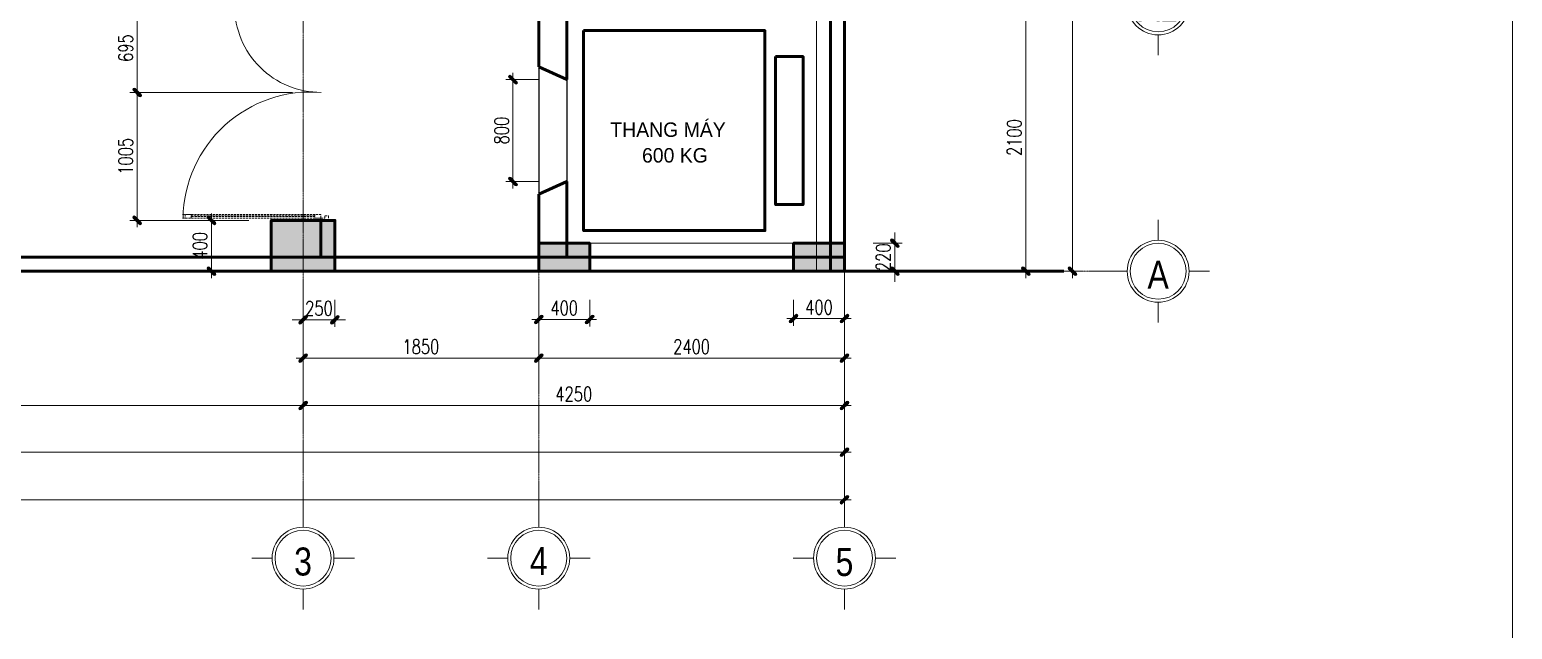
# Model space of a CAD drawing. Extents: x -165145 to 691808, y -202842 to 311040.
# Drawn here: x 557501 to 569140, y 59216 to 63926 of the extents above; entities that cross this region are included whole.
import ezdxf
from ezdxf.enums import TextEntityAlignment as Align

# ---------------------------------------------------------------- set-up
doc = ezdxf.new("R2010")
doc.units = 0
doc.header["$LTSCALE"] = 10
doc.header["$MEASUREMENT"] = 0
doc.linetypes.add('HIDDEN', pattern=[2.3807, 1.587, -0.7937])
doc.linetypes.add('TIM', pattern=[26.01, 10, -3, 0.01, -3, 10])
doc.layers.get('0').update_dxf_attribs({"linetype": 'CONTINUOUS'})
doc.layers.get('Defpoints').update_dxf_attribs({"color": 5, "linetype": 'CONTINUOUS'})
for name, color, linetype, lineweight in [('ARROWS', 1, 'CONTINUOUS', 0), ('DIM', 8, 'CONTINUOUS', 13), ('GE_KC_NETKHUAT', 9, 'HIDDEN', 20), ('KHUNG', 9, 'CONTINUOUS', 13), ('netchia', 2, 'CONTINUOUS', 20), ('TEXT', 4, 'CONTINUOUS', 20), ('THAY', 147, 'CONTINUOUS', 25), ('TRUC', 251, 'TIM', 5), ('wall', 7, 'CONTINUOUS', 50)]:
    doc.layers.add(name, color=color, linetype=linetype, lineweight=lineweight)
doc.styles.add('ROMANS', font='romans', dxfattribs={"width": 0.75, "bigfont": 'vns'})
doc.styles.add('STYLE1', font='')
doc.styles.add('VNARIALH', font='', dxfattribs={"width": 0.75})
doc.styles.add('VnArialNarrowH', font='')
doc.styles.get('STYLE1').set_extended_font_data('.VnAvantH')
doc.styles.get('VNARIALH').set_extended_font_data('.VnArialH')
doc.styles.get('VnArialNarrowH').set_extended_font_data('.VnArial NarrowH')
doc.dimstyles.new('fit0.75', dxfattribs={"dimscale": 0.5625, "dimtxt": 200, "dimasz": 75, "dimexe": 100, "dimexo": 400, "dimgap": 0.03, "dimtad": 0, "dimdec": 0, "dimdsep": 46, "dimtxsty": 'ROMANS', "dimblk": 'alex', "dimcen": 150, "dimclrd": 8, "dimclre": 8, "dimclrt": 7, "dimaunit": 1, "dimadec": 0, "dimazin": 0, "dimtfac": 0.072, "dimtdec": 0, "dimtix": 1, "dimtmove": 2, "dimatfit": 3, "dimldrblk": 'a-01', "dimfxl": 100, "dimtvp": 0.8, "dimtolj": 1, "dimarcsym": 0})

# ---------------------------------------------------------------- blocks, each defined once
blk = doc.blocks.new('alex')
at = {"layer": 'ARROWS'}
h = blk.add_hatch(color=1, dxfattribs=at)
edge = h.paths.add_edge_path()
edge.add_line((0.4, 0.74), (-0.74, -0.4))
edge.add_ellipse((-0.57, -0.57), major_axis=(0.17, 0.17), ratio=1, start_angle=90, end_angle=270)
edge.add_line((-0.4, -0.74), (0.74, 0.4))
edge.add_ellipse((0.57, 0.57), major_axis=(0.17, 0.17), ratio=1, start_angle=270, end_angle=450)
blk.add_lwpolyline([(0.4, 0.74), (-0.74, -0.4, 1), (-0.4, -0.74), (0.74, 0.4, 1)], format="xyb", close=True, dxfattribs=at)
at = {"layer": 'netchia', "color": 2}
for p, q in [((1.27, 0), (-1.27, 0)), ((0, -1.27), (0, 1.27))]:
    blk.add_line(p, q, dxfattribs=at)
blk = doc.blocks.new('*D135')
at = {"layer": 'Defpoints', "color": 0, "ltscale": 0.05, "transparency": 16777216}
for p in [(1206644, -216434), (1206644, -218534), (1207709, -218534)]:
    blk.add_point(p, dxfattribs=at)
at = {"layer": 'DIM', "color": 8, "lineweight": -2, "ltscale": 0.05, "transparency": 16777216}
for p, q in [((1206869, -216434), (1207765, -216434)), ((1207709, -216476), (1207709, -218492)), ((1206869, -218534), (1207765, -218534))]:
    blk.add_line(p, q, dxfattribs=at)
at = {"layer": 'DIM', "color": 8, "lineweight": -2, "ltscale": 0.05, "transparency": 16777216, "xscale": 42.1875, "yscale": 42.1875, "zscale": 42.1875}
for p, rotation in [((1207709, -216434), 90), ((1207709, -218534), 270)]:
    blk.add_blockref('alex', p, dxfattribs=dict(at, rotation=rotation))
at = {"layer": 'DIM', "color": 7, "ltscale": 0.05, "transparency": 16777216, "insert": (1207619, -217484), "char_height": 112.5, "attachment_point": 5, "rotation": 90, "style": 'ROMANS'}
blk.add_mtext('\\A1;2100', dxfattribs=at)
blk = doc.blocks.new('a-01')
at = {"layer": 'ARROWS'}
blk.add_hatch(color=256, dxfattribs=at).paths.add_polyline_path([(-1.8, 0.49), (-1.8, -0.49), (0, 0)])
at = {"layer": 'netchia'}
blk.add_lwpolyline([(-1.8, 0.49), (-1.8, -0.49), (0, 0), (0, 0)], close=True, dxfattribs=at)
blk = doc.blocks.new('*D194')
at = {"layer": 'Defpoints', "color": 0, "ltscale": 0.05, "transparency": 16777216}
for p in [(1200733, -217129), (1202172, -217129), (1201835, -218134)]:
    blk.add_point(p, dxfattribs=at)
at = {"layer": 'DIM', "color": 8, "lineweight": -2, "ltscale": 0.05, "transparency": 16777216}
for p, q in [((1201947, -217129), (1200676, -217129)), ((1200733, -218092), (1200733, -217171)), ((1201610, -218134), (1200676, -218134))]:
    blk.add_line(p, q, dxfattribs=at)
at = {"layer": 'DIM', "color": 8, "lineweight": -2, "ltscale": 0.05, "transparency": 16777216, "xscale": 42.1875, "yscale": 42.1875, "zscale": 42.1875}
for p, rotation in [((1200733, -217129), 90), ((1200733, -218134), 270)]:
    blk.add_blockref('alex', p, dxfattribs=dict(at, rotation=rotation))
at = {"layer": 'DIM', "color": 7, "ltscale": 0.05, "transparency": 16777216, "insert": (1200643, -217631), "char_height": 112.5, "attachment_point": 5, "rotation": 90, "style": 'ROMANS'}
blk.add_mtext('\\A1;1005', dxfattribs=at)
blk = doc.blocks.new('*D195')
at = {"layer": 'Defpoints', "color": 0, "ltscale": 0.05, "transparency": 16777216}
for p in [(1200733, -216434), (1202175, -216434), (1202178, -217129)]:
    blk.add_point(p, dxfattribs=at)
at = {"layer": 'DIM', "color": 8, "lineweight": -2, "ltscale": 0.05, "transparency": 16777216}
for p, q in [((1201950, -216434), (1200676, -216434)), ((1200733, -217087), (1200733, -216476)), ((1201953, -217129), (1200676, -217129))]:
    blk.add_line(p, q, dxfattribs=at)
at = {"layer": 'DIM', "color": 8, "lineweight": -2, "ltscale": 0.05, "transparency": 16777216, "xscale": 42.1875, "yscale": 42.1875, "zscale": 42.1875}
for p, rotation in [((1200733, -216434), 90), ((1200733, -217129), 270)]:
    blk.add_blockref('alex', p, dxfattribs=dict(at, rotation=rotation))
at = {"layer": 'DIM', "color": 7, "ltscale": 0.05, "transparency": 16777216, "insert": (1200643, -216781), "char_height": 112.5, "attachment_point": 5, "rotation": 90, "style": 'ROMANS'}
blk.add_mtext('\\A1;695', dxfattribs=at)
blk = doc.blocks.new('*D196')
at = {"layer": 'Defpoints', "color": 0, "ltscale": 0.05, "transparency": 16777216}
for p in [(1204105, -217029), (1203683, -217829), (1204105, -217829)]:
    blk.add_point(p, dxfattribs=at)
at = {"layer": 'DIM', "color": 8, "lineweight": -2, "ltscale": 0.05, "transparency": 16777216}
for p, q in [((1203880, -217029), (1203627, -217029)), ((1203683, -217071), (1203683, -217787)), ((1203880, -217829), (1203627, -217829))]:
    blk.add_line(p, q, dxfattribs=at)
at = {"layer": 'DIM', "color": 8, "lineweight": -2, "ltscale": 0.05, "transparency": 16777216, "xscale": 42.1875, "yscale": 42.1875, "zscale": 42.1875}
for p, rotation in [((1203683, -217029), 90), ((1203683, -217829), 270)]:
    blk.add_blockref('alex', p, dxfattribs=dict(at, rotation=rotation))
at = {"layer": 'DIM', "color": 7, "ltscale": 0.05, "transparency": 16777216, "insert": (1203593, -217429), "char_height": 112.5, "attachment_point": 5, "rotation": 90, "style": 'ROMANS'}
blk.add_mtext('\\A1;800', dxfattribs=at)
blk = doc.blocks.new('*D198')
at = {"layer": 'Defpoints', "color": 0, "ltscale": 0.05, "transparency": 16777216}
for p in [(1206391, -211534), (1207288, -218534), (1208074, -218534)]:
    blk.add_point(p, dxfattribs=at)
at = {"layer": 'DIM', "color": 8, "lineweight": -2, "ltscale": 0.05, "transparency": 16777216}
for p, q in [((1206616, -211534), (1208130, -211534)), ((1208074, -211576), (1208074, -218492)), ((1207513, -218534), (1208130, -218534))]:
    blk.add_line(p, q, dxfattribs=at)
at = {"layer": 'DIM', "color": 8, "lineweight": -2, "ltscale": 0.05, "transparency": 16777216, "xscale": 42.1875, "yscale": 42.1875, "zscale": 42.1875}
for p, rotation in [((1208074, -211534), 90), ((1208074, -218534), 270)]:
    blk.add_blockref('alex', p, dxfattribs=dict(at, rotation=rotation))
at = {"layer": 'DIM', "color": 7, "ltscale": 0.05, "transparency": 16777216, "insert": (1207984, -215034), "char_height": 112.5, "attachment_point": 5, "rotation": 90, "style": 'ROMANS'}
blk.add_mtext('\\A1;7000', dxfattribs=at)
blk = doc.blocks.new('*D138')
at = {"layer": 'Defpoints', "color": 0, "ltscale": 0.05, "transparency": 16777216}
for p in [(1201316, -218134), (1201785, -218134), (1201785, -218534)]:
    blk.add_point(p, dxfattribs=at)
at = {"layer": 'DIM', "color": 8, "lineweight": -2, "ltscale": 0.05, "transparency": 16777216}
for p, q in [((1201560, -218134), (1201259, -218134)), ((1201316, -218492), (1201316, -218176)), ((1201560, -218534), (1201259, -218534))]:
    blk.add_line(p, q, dxfattribs=at)
at = {"layer": 'DIM', "color": 8, "lineweight": -2, "ltscale": 0.05, "transparency": 16777216, "xscale": 42.1875, "yscale": 42.1875, "zscale": 42.1875}
for p, rotation in [((1201316, -218134), 90), ((1201316, -218534), 270)]:
    blk.add_blockref('alex', p, dxfattribs=dict(at, rotation=rotation))
at = {"layer": 'DIM', "color": 7, "ltscale": 0.05, "transparency": 16777216, "insert": (1201226, -218334), "char_height": 112.5, "attachment_point": 5, "rotation": 90, "style": 'ROMANS'}
blk.add_mtext('\\A1;400', dxfattribs=at)
blk = doc.blocks.new('tentruc')
at = {"layer": 'DIM'}
for p, q in [((0, 311), (0, 516)), ((-516, 0), (-311, 0)), ((-516, 0), (-311, 0)), ((311, 0), (516, 0)), ((311, 0), (516, 0)), ((0, -516), (0, -311))]:
    blk.add_line(p, q, dxfattribs=at)
at = {"layer": 'DIM', "ltscale": 0.5}
blk.add_circle((0, 0), 311, dxfattribs=at)
at = {"layer": 'DIM'}
blk.add_circle((0, 0), 281, dxfattribs=at)
at = {"layer": 'DIM', "color": 7, "linetype": 'ByBlock', "ltscale": 0.5, "style": 'VNARIALH', "width": 1.1}
blk.add_attdef('A', text='', height=281, dxfattribs=at).set_placement((0, -107), align=Align.CENTER)
blk = doc.blocks.new('*D145')
at = {"layer": 'Defpoints', "color": 0, "transparency": 16777216}
for p in [(1202035, -218534), (1202285, -218534), (1202285, -218915)]:
    blk.add_point(p, dxfattribs=at)
at = {"layer": 'DIM', "color": 8, "lineweight": -2, "transparency": 16777216}
for p, q in [((1202035, -218759), (1202035, -218971)), ((1202285, -218759), (1202285, -218971)), ((1201993, -218915), (1201951, -218915)), ((1202035, -218915), (1202285, -218915)), ((1202327, -218915), (1202369, -218915))]:
    blk.add_line(p, q, dxfattribs=at)
at = {"layer": 'DIM', "color": 8, "lineweight": -2, "transparency": 16777216, "xscale": 42.1875, "yscale": 42.1875, "zscale": 42.1875}
blk.add_blockref('alex', (1202035, -218915), dxfattribs=at)
at = {"layer": 'DIM', "color": 8, "lineweight": -2, "transparency": 16777216, "xscale": 42.1875, "yscale": 42.1875, "zscale": 42.1875, "rotation": 180}
blk.add_blockref('alex', (1202285, -218915), dxfattribs=at)
at = {"layer": 'DIM', "color": 7, "transparency": 16777216, "insert": (1202160, -218825), "char_height": 112.5, "attachment_point": 5, "style": 'ROMANS'}
blk.add_mtext('\\A1;250', dxfattribs=at)
blk = doc.blocks.new('*D146')
at = {"layer": 'Defpoints', "color": 0, "transparency": 16777216}
for p in [(1203885, -218534), (1204285, -218534), (1204285, -218912)]:
    blk.add_point(p, dxfattribs=at)
at = {"layer": 'DIM', "color": 8, "lineweight": -2, "transparency": 16777216}
for p, q in [((1203885, -218759), (1203885, -218968)), ((1204285, -218759), (1204285, -218968)), ((1203927, -218912), (1204243, -218912))]:
    blk.add_line(p, q, dxfattribs=at)
at = {"layer": 'DIM', "color": 8, "lineweight": -2, "transparency": 16777216, "xscale": 42.1875, "yscale": 42.1875, "zscale": 42.1875, "rotation": 180}
blk.add_blockref('alex', (1203885, -218912), dxfattribs=at)
at = {"layer": 'DIM', "color": 8, "lineweight": -2, "transparency": 16777216, "xscale": 42.1875, "yscale": 42.1875, "zscale": 42.1875}
blk.add_blockref('alex', (1204285, -218912), dxfattribs=at)
at = {"layer": 'DIM', "color": 7, "transparency": 16777216, "insert": (1204085, -218822), "char_height": 112.5, "attachment_point": 5, "style": 'ROMANS'}
blk.add_mtext('\\A1;400', dxfattribs=at)
blk = doc.blocks.new('*D147')
at = {"layer": 'Defpoints', "color": 0, "transparency": 16777216}
for p in [(1205885, -218534), (1206285, -218534), (1206285, -218906)]:
    blk.add_point(p, dxfattribs=at)
at = {"layer": 'DIM', "color": 8, "lineweight": -2, "transparency": 16777216}
for p, q in [((1205885, -218759), (1205885, -218962)), ((1206285, -218759), (1206285, -218962)), ((1205927, -218906), (1206243, -218906))]:
    blk.add_line(p, q, dxfattribs=at)
at = {"layer": 'DIM', "color": 8, "lineweight": -2, "transparency": 16777216, "xscale": 42.1875, "yscale": 42.1875, "zscale": 42.1875, "rotation": 180}
blk.add_blockref('alex', (1205885, -218906), dxfattribs=at)
at = {"layer": 'DIM', "color": 8, "lineweight": -2, "transparency": 16777216, "xscale": 42.1875, "yscale": 42.1875, "zscale": 42.1875}
blk.add_blockref('alex', (1206285, -218906), dxfattribs=at)
at = {"layer": 'DIM', "color": 7, "transparency": 16777216, "insert": (1206085, -218816), "char_height": 112.5, "attachment_point": 5, "style": 'ROMANS'}
blk.add_mtext('\\A1;400', dxfattribs=at)
blk = doc.blocks.new('*D149')
at = {"layer": 'Defpoints', "color": 0, "transparency": 16777216}
for p in [(1191435, -218162), (1206285, -218162), (1206285, -219955)]:
    blk.add_point(p, dxfattribs=at)
at = {"layer": 'DIM', "color": 8, "lineweight": -2, "transparency": 16777216}
for p, q in [((1191435, -218387), (1191435, -220011)), ((1206285, -218387), (1206285, -220011)), ((1191477, -219955), (1206243, -219955))]:
    blk.add_line(p, q, dxfattribs=at)
at = {"layer": 'DIM', "color": 8, "lineweight": -2, "transparency": 16777216, "xscale": 42.1875, "yscale": 42.1875, "zscale": 42.1875, "rotation": 180}
blk.add_blockref('alex', (1191435, -219955), dxfattribs=at)
at = {"layer": 'DIM', "color": 8, "lineweight": -2, "transparency": 16777216, "xscale": 42.1875, "yscale": 42.1875, "zscale": 42.1875}
blk.add_blockref('alex', (1206285, -219955), dxfattribs=at)
at = {"layer": 'DIM', "color": 7, "transparency": 16777216, "insert": (1198860, -219865), "char_height": 112.5, "attachment_point": 5, "style": 'ROMANS'}
blk.add_mtext('\\A1;14850', dxfattribs=at)
blk = doc.blocks.new('*D150')
at = {"layer": 'Defpoints', "color": 0, "transparency": 16777216}
for p in [(1202035, -218534), (1203885, -218534), (1203885, -219216)]:
    blk.add_point(p, dxfattribs=at)
at = {"layer": 'DIM', "color": 8, "lineweight": -2, "transparency": 16777216}
for p, q in [((1202035, -218759), (1202035, -219272)), ((1203885, -218759), (1203885, -219272)), ((1202077, -219216), (1203843, -219216))]:
    blk.add_line(p, q, dxfattribs=at)
at = {"layer": 'DIM', "color": 8, "lineweight": -2, "transparency": 16777216, "xscale": 42.1875, "yscale": 42.1875, "zscale": 42.1875, "rotation": 180}
blk.add_blockref('alex', (1202035, -219216), dxfattribs=at)
at = {"layer": 'DIM', "color": 8, "lineweight": -2, "transparency": 16777216, "xscale": 42.1875, "yscale": 42.1875, "zscale": 42.1875}
blk.add_blockref('alex', (1203885, -219216), dxfattribs=at)
at = {"layer": 'DIM', "color": 7, "transparency": 16777216, "insert": (1202960, -219126), "char_height": 112.5, "attachment_point": 5, "style": 'ROMANS'}
blk.add_mtext('\\A1;1850', dxfattribs=at)
blk = doc.blocks.new('*D151')
at = {"layer": 'Defpoints', "color": 0, "transparency": 16777216}
for p in [(1203885, -218534), (1206285, -218534), (1206285, -219216)]:
    blk.add_point(p, dxfattribs=at)
at = {"layer": 'DIM', "color": 8, "lineweight": -2, "transparency": 16777216}
for p, q in [((1203885, -218759), (1203885, -219272)), ((1206285, -218759), (1206285, -219272)), ((1203927, -219216), (1206243, -219216))]:
    blk.add_line(p, q, dxfattribs=at)
at = {"layer": 'DIM', "color": 8, "lineweight": -2, "transparency": 16777216, "xscale": 42.1875, "yscale": 42.1875, "zscale": 42.1875, "rotation": 180}
blk.add_blockref('alex', (1203885, -219216), dxfattribs=at)
at = {"layer": 'DIM', "color": 8, "lineweight": -2, "transparency": 16777216, "xscale": 42.1875, "yscale": 42.1875, "zscale": 42.1875}
blk.add_blockref('alex', (1206285, -219216), dxfattribs=at)
at = {"layer": 'DIM', "color": 7, "transparency": 16777216, "insert": (1205085, -219126), "char_height": 112.5, "attachment_point": 5, "style": 'ROMANS'}
blk.add_mtext('\\A1;2400', dxfattribs=at)
blk = doc.blocks.new('*D152')
at = {"layer": 'Defpoints', "color": 0, "transparency": 16777216}
for p in [(1202035, -218534), (1206285, -218534), (1206285, -219589)]:
    blk.add_point(p, dxfattribs=at)
at = {"layer": 'DIM', "color": 8, "lineweight": -2, "transparency": 16777216}
for p, q in [((1202035, -218759), (1202035, -219646)), ((1206285, -218759), (1206285, -219646)), ((1202077, -219589), (1206243, -219589))]:
    blk.add_line(p, q, dxfattribs=at)
at = {"layer": 'DIM', "color": 8, "lineweight": -2, "transparency": 16777216, "xscale": 42.1875, "yscale": 42.1875, "zscale": 42.1875, "rotation": 180}
blk.add_blockref('alex', (1202035, -219589), dxfattribs=at)
at = {"layer": 'DIM', "color": 8, "lineweight": -2, "transparency": 16777216, "xscale": 42.1875, "yscale": 42.1875, "zscale": 42.1875}
blk.add_blockref('alex', (1206285, -219589), dxfattribs=at)
at = {"layer": 'DIM', "color": 7, "transparency": 16777216, "insert": (1204160, -219499), "char_height": 112.5, "attachment_point": 5, "style": 'ROMANS'}
blk.add_mtext('\\A1;4250', dxfattribs=at)
blk = doc.blocks.new('*D153')
at = {"layer": 'Defpoints', "color": 0, "transparency": 16777216}
for p in [(1196735, -218534), (1202035, -218534), (1202035, -219589)]:
    blk.add_point(p, dxfattribs=at)
at = {"layer": 'DIM', "color": 8, "lineweight": -2, "transparency": 16777216}
for p, q in [((1196735, -218759), (1196735, -219646)), ((1202035, -218759), (1202035, -219646)), ((1196777, -219589), (1201993, -219589))]:
    blk.add_line(p, q, dxfattribs=at)
at = {"layer": 'DIM', "color": 8, "lineweight": -2, "transparency": 16777216, "xscale": 42.1875, "yscale": 42.1875, "zscale": 42.1875, "rotation": 180}
blk.add_blockref('alex', (1196735, -219589), dxfattribs=at)
at = {"layer": 'DIM', "color": 8, "lineweight": -2, "transparency": 16777216, "xscale": 42.1875, "yscale": 42.1875, "zscale": 42.1875}
blk.add_blockref('alex', (1202035, -219589), dxfattribs=at)
at = {"layer": 'DIM', "color": 7, "transparency": 16777216, "insert": (1199385, -219499), "char_height": 112.5, "attachment_point": 5, "style": 'ROMANS'}
blk.add_mtext('\\A1;5300', dxfattribs=at)
blk = doc.blocks.new('*D183')
at = {"layer": 'Defpoints', "color": 0, "transparency": 16777216}
for p in [(1206285, -218314), (1206285, -218534), (1206681, -218534)]:
    blk.add_point(p, dxfattribs=at)
at = {"layer": 'DIM', "color": 8, "lineweight": -2, "transparency": 16777216}
for p, q in [((1206510, -218314), (1206738, -218314)), ((1206681, -218272), (1206681, -218229)), ((1206681, -218314), (1206681, -218534)), ((1206510, -218534), (1206738, -218534)), ((1206681, -218576), (1206681, -218618))]:
    blk.add_line(p, q, dxfattribs=at)
at = {"layer": 'DIM', "color": 8, "lineweight": -2, "transparency": 16777216, "xscale": 42.1875, "yscale": 42.1875, "zscale": 42.1875}
for p, rotation in [((1206681, -218314), 270), ((1206681, -218534), 90)]:
    blk.add_blockref('alex', p, dxfattribs=dict(at, rotation=rotation))
at = {"layer": 'DIM', "color": 7, "transparency": 16777216, "insert": (1206591, -218424), "char_height": 112.5, "attachment_point": 5, "rotation": 90, "style": 'ROMANS'}
blk.add_mtext('\\A1;220', dxfattribs=at)
blk = doc.blocks.new('*D191')
at = {"layer": 'Defpoints', "color": 0, "transparency": 16777216}
for p in [(1188785, -218534), (1206285, -218534), (1206285, -220328)]:
    blk.add_point(p, dxfattribs=at)
at = {"layer": 'DIM', "color": 8, "lineweight": -2, "transparency": 16777216}
for p, q in [((1188785, -218759), (1188785, -220385)), ((1206285, -218759), (1206285, -220385)), ((1188827, -220328), (1206243, -220328))]:
    blk.add_line(p, q, dxfattribs=at)
at = {"layer": 'DIM', "color": 8, "lineweight": -2, "transparency": 16777216, "xscale": 42.1875, "yscale": 42.1875, "zscale": 42.1875, "rotation": 180}
blk.add_blockref('alex', (1188785, -220328), dxfattribs=at)
at = {"layer": 'DIM', "color": 8, "lineweight": -2, "transparency": 16777216, "xscale": 42.1875, "yscale": 42.1875, "zscale": 42.1875}
blk.add_blockref('alex', (1206285, -220328), dxfattribs=at)
at = {"layer": 'DIM', "color": 7, "transparency": 16777216, "insert": (1197535, -220238), "char_height": 112.5, "attachment_point": 5, "style": 'ROMANS'}
blk.add_mtext('\\A1;17500', dxfattribs=at)
blk = doc.blocks.new('A$C1ec07113')
at = {"layer": 'wall', "ltscale": 0.05}
h = blk.add_hatch(dxfattribs=at)
h.set_pattern_fill('AR-CONC', color=256, style=0)
h.set_pattern_definition([(310, (-981624.6383, -140904.7324), (7.172601826, 0.62752135), [0.75, -8.25]), (5, (-981624.638, -140904.732), (-1.387513336, -7.521921337), [0.6, -6.6]), (259.5486, (-981624.0406, -140904.68), (5.785093817, -6.89439542), [0.6374019, -7.01142112]), (313.8158, (-981624.638, -140906.732), (10.67241049, 1.65519014), [1.125, -12.375]), (263.3644, (-981623.749, -140906.594), (9.34662706, -9.74117871), [0.95610288, -10.51713]), (8.8158, (-981624.638, -140906.732), (9.34661945, -9.74118601), [0.9, -9.9]), (339, (-981623.6383, -140906.2324), (5.96907052, 4.026188907), [0.75, -8.25]), (34, (-981623.638, -140906.232), (2.43315332, -7.25150045), [0.6, -6.6]), (288.5486, (-981623.141, -140905.897), (8.402226286, -3.225304967), [0.6374019, -7.01142112]), (322.5, (-981624.6383, -140904.7324), (0.121598553, -3.328938538), [0, -6.52, 0, -6.7, 0, -6.625]), (352.5, (-981624.6383, -140904.7324), (2.630695374, -3.944117119), [0, -3.82, 0, -6.37, 0, -2.525]), (32.5, (-981626.8683, -140904.7324), (5.338224362, 0.225548717), [0, -2.5, 0, -7.8, 0, -10.35]), (42.5, (-981627.8683, -140904.7324), (5.831861693, -1.001049823), [0, -3.25, 0, -5.18, 0, -7.35])])
h.paths.add_polyline_path([(20457.5, 29955.9), (19957.5, 29955.9), (19957.5, 29555.9), (20457.5, 29555.9)])
h = blk.add_hatch(dxfattribs=at)
h.set_pattern_fill('AR-CONC', color=256, angle=90, style=0)
h.set_pattern_definition([(40, (162543.5777, -895353.4107), (-0.62752135, 7.172601826), [0.75, -8.25]), (95, (162543.578, -895353.411), (7.521921337, -1.387513336), [0.6, -6.6]), (349.5486, (162543.5254, -895352.813), (6.89439542, 5.785093817), [0.6374019, -7.01142112]), (43.8158, (162545.578, -895353.411), (-1.65519014, 10.67241049), [1.125, -12.375]), (353.3644, (162545.44, -895352.521), (9.74117871, 9.34662706), [0.95610288, -10.51713]), (98.8158, (162545.578, -895353.411), (9.74118601, 9.34661945), [0.9, -9.9]), (69, (162545.0777, -895352.4107), (-4.026188907, 5.96907052), [0.75, -8.25]), (124, (162545.078, -895352.411), (7.25150045, 2.43315332), [0.6, -6.6]), (18.5486, (162544.742, -895351.913), (3.225304967, 8.402226286), [0.6374019, -7.01142112]), (52.5, (162543.5777, -895353.4107), (3.328938538, 0.121598553), [0, -6.52, 0, -6.7, 0, -6.625]), (82.5, (162543.5777, -895353.4107), (3.944117119, 2.630695374), [0, -3.82, 0, -6.37, 0, -2.525]), (122.5, (162543.5777, -895355.6407), (-0.225548717, 5.338224362), [0, -2.5, 0, -7.8, 0, -10.35]), (132.5, (162543.5777, -895356.6407), (1.001049823, 5.831861693), [0, -3.25, 0, -5.18, 0, -7.35])])
h.paths.add_polyline_path([(22057.5, 29775.9), (22057.5, 29555.9), (22457.5, 29555.9), (22457.5, 29775.9)])
h = blk.add_hatch(dxfattribs=at)
h.set_pattern_fill('AR-CONC', color=256, angle=90, style=0)
h.set_pattern_definition([(40, (164543.5777, -895353.4015), (-0.62752135, 7.172601826), [0.75, -8.25]), (95, (164543.578, -895353.4015), (7.521921337, -1.387513336), [0.6, -6.6]), (349.5486, (164543.5254, -895352.804), (6.89439542, 5.785093817), [0.6374019, -7.01142112]), (43.8158, (164545.578, -895353.4015), (-1.65519014, 10.67241049), [1.125, -12.375]), (353.3644, (164545.44, -895352.512), (9.74117871, 9.34662706), [0.95610288, -10.51713]), (98.8158, (164545.578, -895353.402), (9.74118601, 9.34661945), [0.9, -9.9]), (69, (164545.0777, -895352.4015), (-4.026188907, 5.96907052), [0.75, -8.25]), (124, (164545.078, -895352.4015), (7.25150045, 2.43315332), [0.6, -6.6]), (18.5486, (164544.742, -895351.904), (3.225304967, 8.402226286), [0.6374019, -7.01142112]), (52.5, (164543.5777, -895353.4015), (3.328938538, 0.121598553), [0, -6.52, 0, -6.7, 0, -6.625]), (82.5, (164543.5777, -895353.4015), (3.944117119, 2.630695374), [0, -3.82, 0, -6.37, 0, -2.525]), (122.5, (164543.5777, -895355.6315), (-0.225548717, 5.338224362), [0, -2.5, 0, -7.8, 0, -10.35]), (132.5, (164543.5777, -895356.6315), (1.001049823, 5.831861693), [0, -3.25, 0, -5.18, 0, -7.35])])
h.paths.add_polyline_path([(24057.5, 29775.9), (24057.5, 29555.9), (24457.5, 29555.9), (24457.5, 29775.9)])
for p, q in [((20347.5, 30002.8), (19253.5, 30002.8)), ((20347.5, 29973.9), (19253.5, 29973.9))]:
    blk.add_line(p, q)
for points in [[(19329.7, 29973.9), (19329.7, 30002.8), (19283.5, 30002.8), (19283.5, 29973.9)], [(19329.7, 29991.3), (20301.3, 29991.3), (20301.3, 29985.5), (19329.7, 29985.5)], [(20347.5, 29973.9), (20347.5, 30002.8), (20301.3, 30002.8), (20301.3, 29973.9)], [(20407.5, 29991.9), (20407.5, 29955.9), (20347.5, 29955.9), (20347.5, 29973.9), (20377.5, 29973.9), (20377.5, 29991.9)]]:
    blk.add_lwpolyline(points, close=True)
at = {"layer": 'DIM', "ltscale": 0.05}
blk.add_line((24237.5, 31655.9), (24237.5, 29555.9), dxfattribs=at)
at = {"layer": 'DIM'}
blk.add_line((22457.5, 29775.9), (24237.5, 29775.9), dxfattribs=at)
at = {"layer": 'DIM', "ltscale": 0.05}
for centre, radius, start, end in [((20347.6, 31637.9), 677, 180, 270.26952), ((20270.2, 29959.4), 1004.7, 85.40531, 179.17208)]:
    blk.add_arc(centre, radius, start, end, dxfattribs=at)
at = {"layer": 'KHUNG', "color": 7}
blk.add_lwpolyline([(0, 21000), (29700, 21000), (29700, 42000), (0, 42000)], close=True, dxfattribs=at)
at = {"layer": 'THAY', "ltscale": 0.05}
for p, q in [((22057.5, 31160.9), (22057.5, 30160.9)), ((22277.5, 31060.9), (22277.5, 30260.9))]:
    blk.add_line(p, q, dxfattribs=at)
at = {"layer": 'TRUC', "ltscale": 0.05}
for p, q in [((20207.5, 38138.3), (20207.5, 27705.8)), ((22057.5, 38138.3), (22057.5, 27705.8)), ((24457.5, 38138.3), (24457.5, 27705.8)), ((4679.1, 29555.9), (26653.4, 29555.9))]:
    blk.add_line(p, q, dxfattribs=at)
at = {"layer": 'wall', "ltscale": 0.05}
for p, q in [((24347.5, 36555.9), (24347.5, 29555.9)), ((24457.5, 36555.9), (24457.5, 29555.9)), ((22057.5, 31160.9), (22057.5, 31765.9)), ((22277.5, 31060.9), (22277.5, 31765.9)), ((22057.5, 31160.9), (22277.5, 31060.9)), ((22058.1, 30160.9), (22278.1, 30260.9)), ((22278.1, 29665.9), (22278.1, 30260.9)), ((22058.1, 29665.9), (22058.1, 30160.9)), ((20347.5, 29955.9), (20347.5, 29665.9)), ((20347.5, 29955.9), (20457.5, 29955.9)), ((20457.5, 29955.9), (20457.5, 29665.9)), ((24457.5, 29665.9), (9607.5, 29665.9)), ((26179.8, 29555.9), (9607.5, 29555.9))]:
    blk.add_line(p, q, dxfattribs=at)
for points in [[(22409.6, 31445.9), (23833.5, 31445.9), (23833.5, 29875.9), (22409.6, 29875.9)], [(23917.4, 31241.5), (24133, 31241.5), (24133, 30080.3), (23917.4, 30080.3)], [(19957.5, 29555.9), (20457.5, 29555.9), (20457.5, 29955.9), (19957.5, 29955.9)], [(22457.5, 29555.9), (22457.5, 29775.9), (22057.5, 29775.9), (22057.5, 29555.9)], [(24457.5, 29555.9), (24457.5, 29775.9), (24057.5, 29775.9), (24057.5, 29555.9)]]:
    blk.add_lwpolyline(points, close=True, dxfattribs=at)
at = {"layer": 'TEXT'}
ref = blk.add_blockref('tentruc', (26919.7, 31655.9), dxfattribs=dict(at, xscale=0.78125, yscale=0.78125, zscale=0.78125, rotation=180))
ref.add_attrib('A', 'A1', dxfattribs={"color": 7, "linetype": 'ByBlock', "ltscale": 0.5, "height": 219.73, "style": 'VnArialNarrowH'}).set_placement((26919.7, 31518.6), align=Align.CENTER)
ref = blk.add_blockref('tentruc', (26919.7, 29555.9), dxfattribs=dict(at, xscale=0.78125, yscale=0.78125, zscale=0.78125, rotation=180))
ref.add_attrib('A', 'A', dxfattribs={"color": 7, "linetype": 'ByBlock', "ltscale": 0.5, "height": 219.7, "style": 'VnArialNarrowH'}).set_placement((26919.7, 29418.6), align=Align.CENTER)
ref = blk.add_blockref('tentruc', (20207.5, 27302.8), dxfattribs=dict(at, xscale=-0.78125, yscale=0.78125, zscale=0.78125, rotation=180))
ref.add_attrib('A', '3', dxfattribs={"color": 7, "linetype": 'ByBlock', "ltscale": 0.5, "height": 219.7, "style": 'VnArialNarrowH'}).set_placement((20207.5, 27166.4), align=Align.CENTER)
ref = blk.add_blockref('tentruc', (22057.5, 27302.8), dxfattribs=dict(at, xscale=-0.78125, yscale=0.78125, zscale=0.78125, rotation=180))
ref.add_attrib('A', '4', dxfattribs={"color": 7, "linetype": 'ByBlock', "ltscale": 0.5, "height": 219.7, "style": 'VnArialNarrowH'}).set_placement((22057.5, 27169.4), align=Align.CENTER)
ref = blk.add_blockref('tentruc', (24457.5, 27302.8), dxfattribs=dict(at, xscale=-0.78125, yscale=0.78125, zscale=0.78125, rotation=180))
ref.add_attrib('A', '5', dxfattribs={"color": 7, "linetype": 'ByBlock', "ltscale": 0.5, "height": 219.7, "style": 'VnArialNarrowH'}).set_placement((24457.5, 27162.7), align=Align.CENTER)
at = {"layer": 'TEXT', "style": 'STYLE1'}
for s, p in [('THANG MÁY', (22619.7, 30611.2)), ('600 KG', (22868.4, 30409.7))]:
    blk.add_text(s, height=113.91, dxfattribs=at).set_placement(p)
at = {"layer": 'DIM', "ltscale": 0.05}
for base, p1, p2, angle, picture, middle in [((26246.5, 29555.9), (24563.6, 36555.9), (25460.1, 29555.9), 90, '*D198', (26156.5, 33055.9)), ((18905.2, 31655.9), (20350.8, 30960.9), (20347.6, 31655.9), 90, '*D195', (18815.2, 31308.4)), ((25881.5, 29555.9), (24816.5, 31655.9), (24816.5, 29555.9), 90, '*D135', (25791.5, 30605.9)), ((21855.6, 30260.9), (22277.5, 31060.9), (22277.5, 30260.9), 90, '*D196', (21765.6, 30660.9)), ((18905.2, 30960.9), (20007.5, 29955.9), (20344.4, 30960.9), 90, '*D194', (18815.2, 30458.4)), ((19488, 29955.9), (19957.5, 29555.9), (19957.5, 29955.9), 270, '*D138', (19398, 29755.9))]:
    dim = blk.add_linear_dim(base=base, p1=p1, p2=p2, angle=angle, dimstyle='fit0.75', dxfattribs=at)
    dim.commit()
    dim.dimension.update_dxf_attribs({"geometry": picture, "text_midpoint": middle, "insert": (-1181827.5, 248089.8)})
at = {"layer": 'DIM'}
for base, p1, p2, picture, middle in [((24457.5, 28134.6), (9607.5, 29928.1), (24457.5, 29928.1), '*D149', (17032.5, 28224.6)), ((24457.5, 27761.5), (6957.5, 29555.9), (24457.5, 29555.9), '*D191', (15707.5, 27851.5)), ((20207.5, 28500.5), (14907.5, 29555.9), (20207.5, 29555.9), '*D153', (17557.5, 28590.5)), ((20457.5, 29175.1), (20207.5, 29555.9), (20457.5, 29555.9), '*D145', (20332.5, 29265.1)), ((22057.5, 28874), (20207.5, 29555.9), (22057.5, 29555.9), '*D150', (21132.5, 28964)), ((24457.5, 28500.5), (20207.5, 29555.9), (24457.5, 29555.9), '*D152', (22332.5, 28590.5)), ((22457.5, 29178), (22057.5, 29555.9), (22457.5, 29555.9), '*D146', (22257.5, 29268)), ((24457.5, 28874), (22057.5, 29555.9), (24457.5, 29555.9), '*D151', (23257.5, 28964)), ((24457.5, 29183.9), (24057.5, 29555.9), (24457.5, 29555.9), '*D147', (24257.5, 29273.9))]:
    dim = blk.add_linear_dim(base=base, p1=p1, p2=p2, dimstyle='fit0.75', dxfattribs=at)
    dim.commit()
    dim.dimension.update_dxf_attribs({"geometry": picture, "text_midpoint": middle, "insert": (-1181827.5, 248089.8)})
dim = blk.add_linear_dim(base=(24854, 29555.9), p1=(24457.5, 29775.9), p2=(24457.5, 29555.9), angle=90, dimstyle='fit0.75', dxfattribs=at)
dim.commit()
dim.dimension.update_dxf_attribs({"geometry": '*D183', "text_midpoint": (24764, 29665.9), "insert": (-1181827.5, 248089.8)})

msp = doc.modelspace()

# ---------------------------------------------------------------- block references
at = {"layer": 'GE_KC_NETKHUAT'}
msp.add_blockref('A$C1ec07113', (539439.64737, 32472.52756), dxfattribs=at)

doc.saveas('drawing.dxf')
